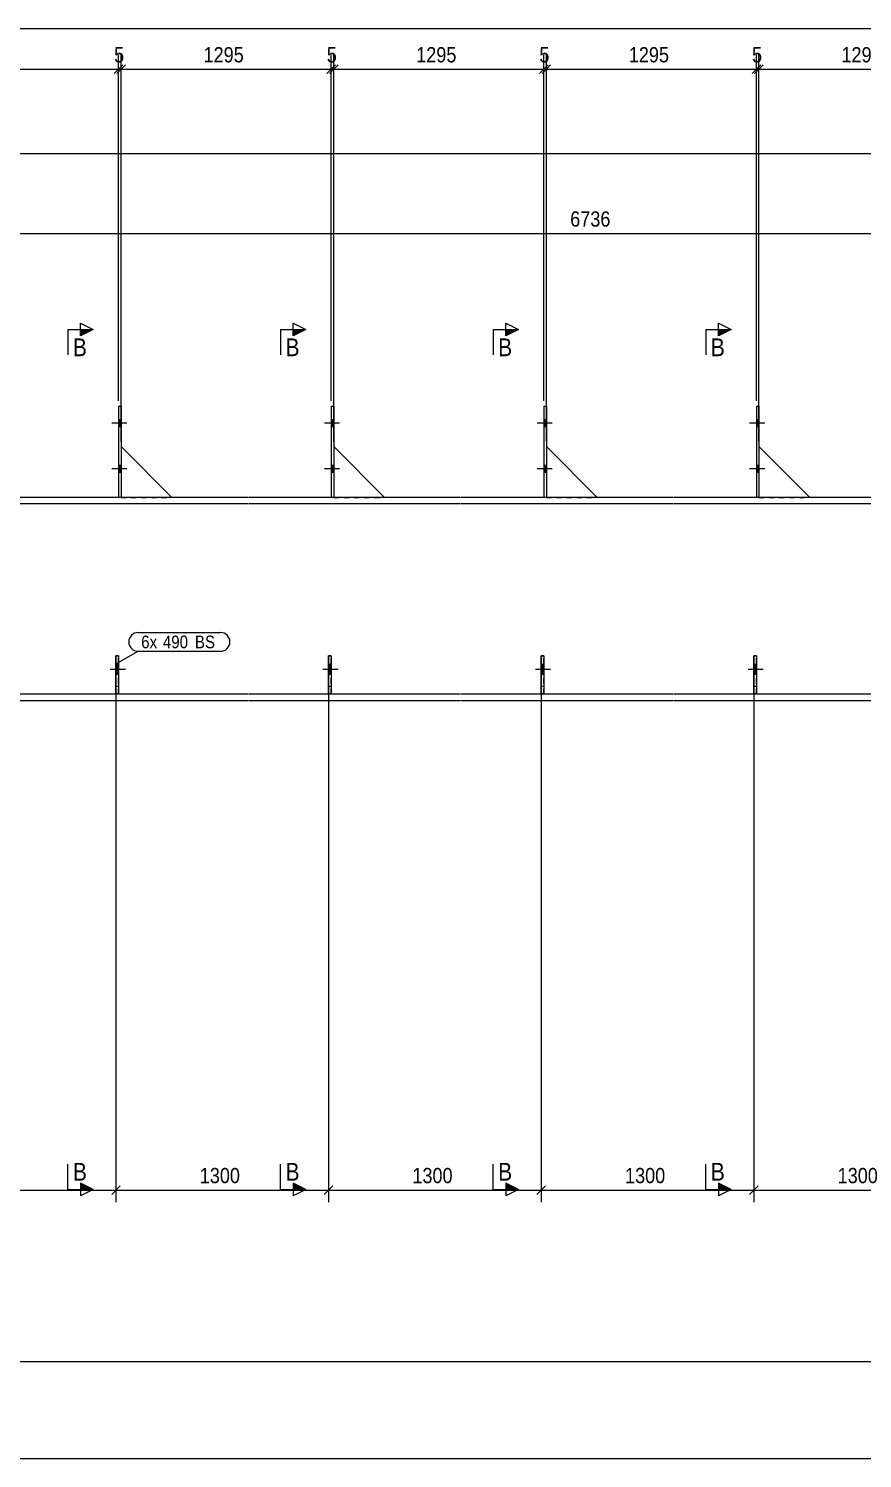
# Model space of a CAD drawing. Header units: millimetres. Extents: x 2 to 1174, y 1 to 825.
# Drawn here: x 278.2 to 442.5, y 211.6 to 493.3 of the extents above; entities that cross this region are included whole.
import ezdxf

# ---------------------------------------------------------------- set-up
doc = ezdxf.new("R2010")
doc.units = ezdxf.units.MM
for name, pattern in [('XKITLINE00', [0]), ('XKITLINE01', [4, 1, -1, 1, -1]), ('XKITLINE02', [4, 2, -2])]:
    doc.linetypes.add(name, pattern=pattern)
for name, color, linetype, lineweight in [('Bolt', 3, 'Continuous', 0), ('Dimensions', 7, 'Continuous', 0), ('Part', 2, 'Continuous', 0), ('PartMark', 7, 'Continuous', 0), ('Section', 6, 'Continuous', 0)]:
    doc.layers.add(name, color=color, linetype=linetype, lineweight=lineweight)
doc.styles.add('ARIAL', font='ARIAL.TTF')

# ---------------------------------------------------------------- blocks, each defined once
blk = doc.blocks.new('*A9')
at = {"layer": 'Part', "color": 2, "linetype": 'XKITLINE00', "lineweight": 0}
for p, q in [((421.63, 418.97), (422.13, 418.97)), ((421.63, 418.97), (421.63, 400.97)), ((422.13, 418.97), (422.13, 400.97))]:
    blk.add_line(p, q, dxfattribs=at)
at = {"layer": 'Part', "color": 7, "linetype": 'XKITLINE01', "lineweight": 0}
blk.add_line((422.13, 400.97), (421.63, 400.97), dxfattribs=at)
blk = doc.blocks.new('*A10')
at = {"layer": 'Part', "color": 2, "linetype": 'XKITLINE00', "lineweight": 0}
blk.add_line((432.13, 400.97), (422.13, 410.97), dxfattribs=at)
at = {"layer": 'Part', "color": 7, "linetype": 'XKITLINE01', "lineweight": 0}
for p, q in [((422.13, 410.97), (422.13, 400.97)), ((422.13, 400.97), (432.13, 400.97))]:
    blk.add_line(p, q, dxfattribs=at)
blk = doc.blocks.new('*A11')
at = {"layer": 'Part', "color": 2, "linetype": 'XKITLINE00', "lineweight": 0}
for p, q in [((379.73, 418.97), (380.23, 418.97)), ((379.73, 418.97), (379.73, 400.97)), ((380.23, 418.97), (380.23, 400.97))]:
    blk.add_line(p, q, dxfattribs=at)
at = {"layer": 'Part', "color": 7, "linetype": 'XKITLINE01', "lineweight": 0}
blk.add_line((380.23, 400.97), (379.73, 400.97), dxfattribs=at)
blk = doc.blocks.new('*A12')
at = {"layer": 'Part', "color": 2, "linetype": 'XKITLINE00', "lineweight": 0}
for p, q in [((379.23, 362.27), (379.23, 369.77)), ((379.23, 369.77), (379.73, 369.77)), ((379.73, 369.77), (379.73, 362.27))]:
    blk.add_line(p, q, dxfattribs=at)
at = {"layer": 'Part', "color": 7, "linetype": 'XKITLINE01', "lineweight": 0}
for p, q in [((379.23, 363.77), (379.73, 363.77)), ((379.73, 362.27), (379.23, 362.27))]:
    blk.add_line(p, q, dxfattribs=at)
blk = doc.blocks.new('*A13')
at = {"layer": 'Part', "color": 2, "linetype": 'XKITLINE00', "lineweight": 0}
blk.add_line((390.23, 400.97), (380.23, 410.97), dxfattribs=at)
at = {"layer": 'Part', "color": 7, "linetype": 'XKITLINE01', "lineweight": 0}
for p, q in [((380.23, 410.97), (380.23, 400.97)), ((380.23, 400.97), (390.23, 400.97))]:
    blk.add_line(p, q, dxfattribs=at)
blk = doc.blocks.new('*A14')
at = {"layer": 'Part', "color": 2, "linetype": 'XKITLINE00', "lineweight": 0}
for p, q in [((337.83, 418.97), (338.33, 418.97)), ((337.83, 418.97), (337.83, 400.97)), ((338.33, 418.97), (338.33, 400.97))]:
    blk.add_line(p, q, dxfattribs=at)
at = {"layer": 'Part', "color": 7, "linetype": 'XKITLINE01', "lineweight": 0}
blk.add_line((338.33, 400.97), (337.83, 400.97), dxfattribs=at)
blk = doc.blocks.new('*A15')
at = {"layer": 'Part', "color": 2, "linetype": 'XKITLINE00', "lineweight": 0}
blk.add_line((348.33, 400.97), (338.33, 410.97), dxfattribs=at)
at = {"layer": 'Part', "color": 7, "linetype": 'XKITLINE01', "lineweight": 0}
for p, q in [((338.33, 410.97), (338.33, 400.97)), ((338.33, 400.97), (348.33, 400.97))]:
    blk.add_line(p, q, dxfattribs=at)
blk = doc.blocks.new('*A16')
at = {"layer": 'Part', "color": 2, "linetype": 'XKITLINE00', "lineweight": 0}
for p, q in [((295.93, 418.97), (296.43, 418.97)), ((295.93, 418.97), (295.93, 400.97)), ((296.43, 418.97), (296.43, 400.97))]:
    blk.add_line(p, q, dxfattribs=at)
at = {"layer": 'Part', "color": 7, "linetype": 'XKITLINE01', "lineweight": 0}
blk.add_line((296.43, 400.97), (295.93, 400.97), dxfattribs=at)
blk = doc.blocks.new('*A17')
at = {"layer": 'Part', "color": 2, "linetype": 'XKITLINE00', "lineweight": 0}
for p, q in [((295.43, 362.27), (295.43, 369.77)), ((295.43, 369.77), (295.93, 369.77)), ((295.93, 369.77), (295.93, 362.27))]:
    blk.add_line(p, q, dxfattribs=at)
at = {"layer": 'Part', "color": 7, "linetype": 'XKITLINE01', "lineweight": 0}
for p, q in [((295.43, 363.77), (295.93, 363.77)), ((295.93, 362.27), (295.43, 362.27))]:
    blk.add_line(p, q, dxfattribs=at)
blk = doc.blocks.new('*A18')
at = {"layer": 'Part', "color": 2, "linetype": 'XKITLINE00', "lineweight": 0}
blk.add_line((306.43, 400.97), (296.43, 410.97), dxfattribs=at)
at = {"layer": 'Part', "color": 7, "linetype": 'XKITLINE01', "lineweight": 0}
for p, q in [((296.43, 410.97), (296.43, 400.97)), ((296.43, 400.97), (306.43, 400.97))]:
    blk.add_line(p, q, dxfattribs=at)
blk = doc.blocks.new('*A28')
at = {"layer": 'Part', "color": 7, "linetype": 'XKITLINE01', "lineweight": 0}
for p, q in [((337.33, 369.77), (337.33, 362.27)), ((337.83, 369.77), (337.33, 369.77)), ((337.83, 362.27), (337.83, 369.77)), ((337.33, 363.77), (337.83, 363.77)), ((337.33, 362.27), (337.83, 362.27))]:
    blk.add_line(p, q, dxfattribs=at)
blk = doc.blocks.new('*A29')
at = {"layer": 'Part', "color": 2, "linetype": 'XKITLINE00', "lineweight": 0}
for p, q in [((337.33, 362.27), (337.33, 369.77)), ((337.33, 369.77), (337.83, 369.77)), ((337.83, 369.77), (337.83, 362.27))]:
    blk.add_line(p, q, dxfattribs=at)
at = {"layer": 'Part', "color": 7, "linetype": 'XKITLINE01', "lineweight": 0}
for p, q in [((337.33, 363.77), (337.83, 363.77)), ((337.83, 362.27), (337.33, 362.27))]:
    blk.add_line(p, q, dxfattribs=at)
blk = doc.blocks.new('*A30')
at = {"layer": 'Part', "color": 7, "linetype": 'XKITLINE01', "lineweight": 0}
for p, q in [((421.13, 369.77), (421.13, 362.27)), ((421.63, 369.77), (421.13, 369.77)), ((421.63, 362.27), (421.63, 369.77)), ((421.13, 363.77), (421.63, 363.77)), ((421.13, 362.27), (421.63, 362.27))]:
    blk.add_line(p, q, dxfattribs=at)
blk = doc.blocks.new('*A31')
at = {"layer": 'Part', "color": 2, "linetype": 'XKITLINE00', "lineweight": 0}
for p, q in [((421.13, 362.27), (421.13, 369.77)), ((421.13, 369.77), (421.63, 369.77)), ((421.63, 369.77), (421.63, 362.27))]:
    blk.add_line(p, q, dxfattribs=at)
at = {"layer": 'Part', "color": 7, "linetype": 'XKITLINE01', "lineweight": 0}
for p, q in [((421.13, 363.77), (421.63, 363.77)), ((421.63, 362.27), (421.13, 362.27))]:
    blk.add_line(p, q, dxfattribs=at)
blk = doc.blocks.new('*A35')
at = {"layer": 'Part', "color": 7, "linetype": 'XKITLINE01', "lineweight": 0}
for p, q in [((295.43, 369.77), (295.43, 362.27)), ((295.93, 369.77), (295.43, 369.77)), ((295.93, 362.27), (295.93, 369.77)), ((295.43, 363.77), (295.93, 363.77)), ((295.43, 362.27), (295.93, 362.27))]:
    blk.add_line(p, q, dxfattribs=at)
blk = doc.blocks.new('*A36')
at = {"layer": 'Part', "color": 7, "linetype": 'XKITLINE01', "lineweight": 0}
for p, q in [((379.23, 369.77), (379.23, 362.27)), ((379.73, 369.77), (379.23, 369.77)), ((379.73, 362.27), (379.73, 369.77)), ((379.23, 363.77), (379.73, 363.77)), ((379.23, 362.27), (379.73, 362.27))]:
    blk.add_line(p, q, dxfattribs=at)
blk = doc.blocks.new('*A60')
at = {"layer": 'Bolt'}
for points in [[(421.63, 416.27), (422.13, 416.27), (422.13, 414.87), (421.63, 414.87)], [(421.63, 416.27), (422.13, 416.27), (422.13, 414.87), (421.63, 414.87)], [(421.63, 407.27), (422.13, 407.27), (422.13, 405.87), (421.63, 405.87)], [(421.63, 407.27), (422.13, 407.27), (422.13, 405.87), (421.63, 405.87)]]:
    blk.add_hatch(color=3, dxfattribs=at).paths.add_polyline_path(points, flags=17)
at = {"layer": 'Bolt', "color": 3, "linetype": 'XKITLINE00', "lineweight": 0}
for p, q in [((423.29, 415.57), (420.29, 415.57)), ((423.29, 415.57), (420.29, 415.57)), ((422.13, 416.27), (421.63, 416.27)), ((422.13, 416.27), (421.63, 416.27)), ((422.13, 414.87), (421.63, 414.87)), ((422.13, 414.87), (421.63, 414.87)), ((423.29, 406.57), (420.29, 406.57)), ((423.29, 406.57), (420.29, 406.57)), ((422.13, 407.27), (421.63, 407.27)), ((422.13, 407.27), (421.63, 407.27)), ((422.13, 405.87), (421.63, 405.87)), ((422.13, 405.87), (421.63, 405.87))]:
    blk.add_line(p, q, dxfattribs=at)
blk = doc.blocks.new('*A61')
at = {"layer": 'Bolt'}
for points in [[(379.73, 416.27), (380.23, 416.27), (380.23, 414.87), (379.73, 414.87)], [(379.73, 416.27), (380.23, 416.27), (380.23, 414.87), (379.73, 414.87)], [(379.73, 407.27), (380.23, 407.27), (380.23, 405.87), (379.73, 405.87)], [(379.73, 407.27), (380.23, 407.27), (380.23, 405.87), (379.73, 405.87)]]:
    blk.add_hatch(color=3, dxfattribs=at).paths.add_polyline_path(points, flags=17)
at = {"layer": 'Bolt', "color": 3, "linetype": 'XKITLINE00', "lineweight": 0}
for p, q in [((381.39, 415.57), (378.39, 415.57)), ((381.39, 415.57), (378.39, 415.57)), ((380.23, 416.27), (379.73, 416.27)), ((380.23, 416.27), (379.73, 416.27)), ((380.23, 414.87), (379.73, 414.87)), ((380.23, 414.87), (379.73, 414.87)), ((381.39, 406.57), (378.39, 406.57)), ((381.39, 406.57), (378.39, 406.57)), ((380.23, 407.27), (379.73, 407.27)), ((380.23, 407.27), (379.73, 407.27)), ((380.23, 405.87), (379.73, 405.87)), ((380.23, 405.87), (379.73, 405.87))]:
    blk.add_line(p, q, dxfattribs=at)
blk = doc.blocks.new('*A62')
at = {"layer": 'Bolt'}
blk.add_hatch(color=3, dxfattribs=at).paths.add_polyline_path([(379.73, 366.09), (379.23, 366.09), (379.23, 368.05), (379.73, 368.05)], flags=17)
at = {"layer": 'Bolt', "color": 3, "linetype": 'XKITLINE00', "lineweight": 0}
for p, q in [((381.08, 367.07), (378.08, 367.07)), ((379.73, 368.05), (379.23, 368.05)), ((379.73, 366.09), (379.23, 366.09))]:
    blk.add_line(p, q, dxfattribs=at)
blk = doc.blocks.new('*A63')
at = {"layer": 'Bolt'}
for points in [[(337.83, 416.27), (338.33, 416.27), (338.33, 414.87), (337.83, 414.87)], [(337.83, 416.27), (338.33, 416.27), (338.33, 414.87), (337.83, 414.87)], [(337.83, 407.27), (338.33, 407.27), (338.33, 405.87), (337.83, 405.87)], [(337.83, 407.27), (338.33, 407.27), (338.33, 405.87), (337.83, 405.87)]]:
    blk.add_hatch(color=3, dxfattribs=at).paths.add_polyline_path(points, flags=17)
at = {"layer": 'Bolt', "color": 3, "linetype": 'XKITLINE00', "lineweight": 0}
for p, q in [((339.49, 415.57), (336.49, 415.57)), ((339.49, 415.57), (336.49, 415.57)), ((338.33, 416.27), (337.83, 416.27)), ((338.33, 416.27), (337.83, 416.27)), ((338.33, 414.87), (337.83, 414.87)), ((338.33, 414.87), (337.83, 414.87)), ((339.49, 406.57), (336.49, 406.57)), ((339.49, 406.57), (336.49, 406.57)), ((338.33, 407.27), (337.83, 407.27)), ((338.33, 407.27), (337.83, 407.27)), ((338.33, 405.87), (337.83, 405.87)), ((338.33, 405.87), (337.83, 405.87))]:
    blk.add_line(p, q, dxfattribs=at)
blk = doc.blocks.new('*A64')
at = {"layer": 'Bolt'}
for points in [[(295.93, 416.27), (296.43, 416.27), (296.43, 414.87), (295.93, 414.87)], [(295.93, 416.27), (296.43, 416.27), (296.43, 414.87), (295.93, 414.87)], [(295.93, 407.27), (296.43, 407.27), (296.43, 405.87), (295.93, 405.87)], [(295.93, 407.27), (296.43, 407.27), (296.43, 405.87), (295.93, 405.87)]]:
    blk.add_hatch(color=3, dxfattribs=at).paths.add_polyline_path(points, flags=17)
at = {"layer": 'Bolt', "color": 3, "linetype": 'XKITLINE00', "lineweight": 0}
for p, q in [((297.59, 415.57), (294.59, 415.57)), ((297.59, 415.57), (294.59, 415.57)), ((296.43, 416.27), (295.93, 416.27)), ((296.43, 416.27), (295.93, 416.27)), ((296.43, 414.87), (295.93, 414.87)), ((296.43, 414.87), (295.93, 414.87)), ((297.59, 406.57), (294.59, 406.57)), ((297.59, 406.57), (294.59, 406.57)), ((296.43, 407.27), (295.93, 407.27)), ((296.43, 407.27), (295.93, 407.27)), ((296.43, 405.87), (295.93, 405.87)), ((296.43, 405.87), (295.93, 405.87))]:
    blk.add_line(p, q, dxfattribs=at)
blk = doc.blocks.new('*A65')
at = {"layer": 'Bolt'}
blk.add_hatch(color=3, dxfattribs=at).paths.add_polyline_path([(295.93, 366.09), (295.43, 366.09), (295.43, 368.05), (295.93, 368.05)], flags=17)
at = {"layer": 'Bolt', "color": 3, "linetype": 'XKITLINE00', "lineweight": 0}
for p, q in [((297.28, 367.07), (294.28, 367.07)), ((295.93, 368.05), (295.43, 368.05)), ((295.93, 366.09), (295.43, 366.09))]:
    blk.add_line(p, q, dxfattribs=at)
blk = doc.blocks.new('*A71')
at = {"layer": 'Bolt', "color": 3, "linetype": 'XKITLINE02', "lineweight": 0}
for p, q in [((339.18, 367.07), (336.18, 367.07)), ((337.83, 368.05), (337.33, 368.05)), ((337.83, 366.09), (337.33, 366.09))]:
    blk.add_line(p, q, dxfattribs=at)
blk = doc.blocks.new('*A72')
at = {"layer": 'Bolt'}
blk.add_hatch(color=3, dxfattribs=at).paths.add_polyline_path([(337.83, 366.09), (337.33, 366.09), (337.33, 368.05), (337.83, 368.05)], flags=17)
at = {"layer": 'Bolt', "color": 3, "linetype": 'XKITLINE00', "lineweight": 0}
for p, q in [((339.18, 367.07), (336.18, 367.07)), ((337.83, 368.05), (337.33, 368.05)), ((337.83, 366.09), (337.33, 366.09))]:
    blk.add_line(p, q, dxfattribs=at)
blk = doc.blocks.new('*A73')
at = {"layer": 'Bolt', "color": 3, "linetype": 'XKITLINE02', "lineweight": 0}
for p, q in [((422.98, 367.07), (419.98, 367.07)), ((421.63, 368.05), (421.13, 368.05)), ((421.63, 366.09), (421.13, 366.09))]:
    blk.add_line(p, q, dxfattribs=at)
blk = doc.blocks.new('*A74')
at = {"layer": 'Bolt'}
blk.add_hatch(color=3, dxfattribs=at).paths.add_polyline_path([(421.63, 366.09), (421.13, 366.09), (421.13, 368.05), (421.63, 368.05)], flags=17)
at = {"layer": 'Bolt', "color": 3, "linetype": 'XKITLINE00', "lineweight": 0}
for p, q in [((422.98, 367.07), (419.98, 367.07)), ((421.63, 368.05), (421.13, 368.05)), ((421.63, 366.09), (421.13, 366.09))]:
    blk.add_line(p, q, dxfattribs=at)
blk = doc.blocks.new('*A78')
at = {"layer": 'Bolt', "color": 3, "linetype": 'XKITLINE02', "lineweight": 0}
for p, q in [((297.28, 367.07), (294.28, 367.07)), ((295.93, 368.05), (295.43, 368.05)), ((295.93, 366.09), (295.43, 366.09))]:
    blk.add_line(p, q, dxfattribs=at)
blk = doc.blocks.new('*A79')
at = {"layer": 'Bolt', "color": 3, "linetype": 'XKITLINE02', "lineweight": 0}
for p, q in [((381.08, 367.07), (378.08, 367.07)), ((379.73, 368.05), (379.23, 368.05)), ((379.73, 366.09), (379.23, 366.09))]:
    blk.add_line(p, q, dxfattribs=at)
blk = doc.blocks.new('*A83')
at = {"layer": 'Part'}
blk.add_hatch(color=2, dxfattribs=at).paths.add_polyline_path([(488.32, 402.37), (489.92, 402.37), (489.12, 400.97)], flags=17)
at = {"layer": 'Part', "color": 2, "linetype": 'XKITLINE00', "lineweight": 0}
for p, q in [((321.43, 400.97), (77.16, 400.97)), ((363.33, 400.97), (321.53, 400.97)), ((405.23, 400.97), (363.43, 400.97)), ((447.13, 400.97), (405.33, 400.97)), ((489.03, 400.97), (447.23, 400.97)), ((489.12, 400.97), (488.32, 402.37)), ((488.32, 402.37), (489.92, 402.37)), ((489.92, 402.37), (489.12, 400.97)), ((513.1, 400.97), (489.13, 400.97)), ((321.43, 399.67), (77.16, 399.67)), ((363.33, 399.67), (321.53, 399.67)), ((405.23, 399.67), (363.43, 399.67)), ((447.13, 399.67), (405.33, 399.67)), ((489.03, 399.67), (447.23, 399.67)), ((513.1, 399.67), (489.13, 399.67)), ((513.1, 399.97), (513.1, 399.67)), ((77.16, 362.27), (321.43, 362.27)), ((77.16, 360.97), (321.43, 360.97)), ((321.53, 362.27), (363.33, 362.27)), ((321.53, 360.97), (363.33, 360.97)), ((363.43, 362.27), (405.23, 362.27)), ((363.43, 360.97), (405.23, 360.97)), ((405.33, 362.27), (447.13, 362.27)), ((405.33, 360.97), (447.13, 360.97)), ((447.23, 362.27), (489.03, 362.27)), ((447.23, 360.97), (489.03, 360.97)), ((489.13, 362.27), (513.1, 362.27)), ((489.13, 360.97), (513.1, 360.97)), ((513.1, 360.97), (513.1, 362.27))]:
    blk.add_line(p, q, dxfattribs=at)
at = {"layer": 'Part', "color": 7, "linetype": 'XKITLINE01', "lineweight": 0}
for p, q in [((77.16, 400.97), (77.16, 360.97)), ((513.1, 400.97), (513.1, 399.97)), ((513.1, 362.27), (513.1, 399.67))]:
    blk.add_line(p, q, dxfattribs=at)
at = {"layer": 'Part', "color": 2, "linetype": 'XKITLINE00', "lineweight": 0}
blk.add_circle((489.12, 401.87), 1, dxfattribs=at)
blk = doc.blocks.new('*A203')
at = {"layer": 'Dimensions', "color": 7, "linetype": 'XKITLINE00', "lineweight": 0}
blk.add_line((75.16, 493.33), (915.57, 493.33), dxfattribs=at)
blk = doc.blocks.new('*A214')
at = {"layer": 'Dimensions', "color": 7, "linetype": 'XKITLINE00', "lineweight": 0}
blk.add_line((77.16, 211.62), (900.71, 211.62), dxfattribs=at)
blk = doc.blocks.new('*A217')
at = {"layer": 'Dimensions', "color": 7, "linetype": 'XKITLINE00', "lineweight": 0}
blk.add_line((77.16, 468.7), (912.19, 468.7), dxfattribs=at)
blk = doc.blocks.new('*A218')
at = {"layer": 'Dimensions', "color": 7, "linetype": 'XKITLINE00', "lineweight": 0}
blk.add_line((77.16, 230.69), (899.53, 230.69), dxfattribs=at)
blk = doc.blocks.new('*A225')
at = {"layer": 'PartMark', "color": 7, "linetype": 'XKITLINE00', "lineweight": 0}
for p, q in [((299.8, 374.34), (316.03, 374.34)), ((295.56, 368.24), (299.8, 370.64)), ((299.8, 370.64), (316.03, 370.64))]:
    blk.add_line(p, q, dxfattribs=at)
for centre, start, end in [((299.8, 372.49), 90, 270), ((316.03, 372.49), 270, 90)]:
    blk.add_arc(centre, 1.85, start, end, dxfattribs=at)
at = {"layer": 'PartMark', "color": 3, "style": 'ARIAL', "width": 0.85}
for s, p in [('6x', (300.4, 371.24)), ('490', (304.67, 371.24)), ('BS', (310.98, 371.24))]:
    blk.add_text(s, height=2.5, dxfattribs=at).set_placement(p)
blk = doc.blocks.new('*A231')
at = {"layer": 'Section'}
for points in [[(330.33, 434.04), (332.83, 434.04), (330.33, 432.79)], [(330.33, 265.85), (332.83, 264.6), (330.33, 264.6)]]:
    blk.add_hatch(color=3, dxfattribs=at).paths.add_polyline_path(points, flags=17)
at = {"layer": 'Section', "color": 1, "linetype": 'XKITLINE00', "lineweight": 0}
for p, q in [((327.83, 434.04), (327.83, 429.04)), ((327.83, 434.04), (332.83, 434.04)), ((327.83, 264.6), (327.83, 269.6)), ((327.83, 264.6), (332.83, 264.6))]:
    blk.add_line(p, q, dxfattribs=at)
at = {"layer": 'Section', "color": 3, "linetype": 'XKITLINE00', "lineweight": 0}
for p, q in [((330.33, 432.79), (330.33, 435.29)), ((330.33, 435.29), (332.83, 434.04)), ((332.83, 434.04), (330.33, 432.79)), ((332.83, 264.6), (330.33, 265.85)), ((330.33, 265.85), (330.33, 263.35)), ((332.83, 264.6), (330.33, 263.35))]:
    blk.add_line(p, q, dxfattribs=at)
at = {"layer": 'Section', "color": 7, "style": 'ARIAL', "width": 0.85}
for p in [(328.83, 428.79), (328.83, 266.35)]:
    blk.add_text('B', height=3.5, dxfattribs=at).set_placement(p)
blk = doc.blocks.new('*A233')
at = {"layer": 'Section'}
for points in [[(414.13, 434.04), (416.63, 434.04), (414.13, 432.79)], [(414.13, 265.85), (416.63, 264.6), (414.13, 264.6)]]:
    blk.add_hatch(color=3, dxfattribs=at).paths.add_polyline_path(points, flags=17)
at = {"layer": 'Section', "color": 1, "linetype": 'XKITLINE00', "lineweight": 0}
for p, q in [((411.63, 434.04), (411.63, 429.04)), ((411.63, 434.04), (416.63, 434.04)), ((411.63, 264.6), (411.63, 269.6)), ((411.63, 264.6), (416.63, 264.6))]:
    blk.add_line(p, q, dxfattribs=at)
at = {"layer": 'Section', "color": 3, "linetype": 'XKITLINE00', "lineweight": 0}
for p, q in [((414.13, 432.79), (414.13, 435.29)), ((414.13, 435.29), (416.63, 434.04)), ((416.63, 434.04), (414.13, 432.79)), ((416.63, 264.6), (414.13, 265.85)), ((414.13, 265.85), (414.13, 263.35)), ((416.63, 264.6), (414.13, 263.35))]:
    blk.add_line(p, q, dxfattribs=at)
at = {"layer": 'Section', "color": 7, "style": 'ARIAL', "width": 0.85}
for p in [(412.63, 428.79), (412.63, 266.35)]:
    blk.add_text('B', height=3.5, dxfattribs=at).set_placement(p)
blk = doc.blocks.new('*A234')
at = {"layer": 'Section'}
for points in [[(288.43, 434.04), (290.93, 434.04), (288.43, 432.79)], [(288.43, 265.85), (290.93, 264.6), (288.43, 264.6)]]:
    blk.add_hatch(color=3, dxfattribs=at).paths.add_polyline_path(points, flags=17)
at = {"layer": 'Section', "color": 1, "linetype": 'XKITLINE00', "lineweight": 0}
for p, q in [((285.93, 434.04), (285.93, 429.04)), ((285.93, 434.04), (290.93, 434.04)), ((285.93, 264.6), (285.93, 269.6)), ((285.93, 264.6), (290.93, 264.6))]:
    blk.add_line(p, q, dxfattribs=at)
at = {"layer": 'Section', "color": 3, "linetype": 'XKITLINE00', "lineweight": 0}
for p, q in [((288.43, 432.79), (288.43, 435.29)), ((288.43, 435.29), (290.93, 434.04)), ((290.93, 434.04), (288.43, 432.79)), ((290.93, 264.6), (288.43, 265.85)), ((288.43, 265.85), (288.43, 263.35)), ((290.93, 264.6), (288.43, 263.35))]:
    blk.add_line(p, q, dxfattribs=at)
at = {"layer": 'Section', "color": 7, "style": 'ARIAL', "width": 0.85}
for p in [(286.93, 428.79), (286.93, 266.35)]:
    blk.add_text('B', height=3.5, dxfattribs=at).set_placement(p)
blk = doc.blocks.new('*A235')
at = {"layer": 'Section'}
for points in [[(372.23, 434.04), (374.73, 434.04), (372.23, 432.79)], [(372.23, 265.85), (374.73, 264.6), (372.23, 264.6)]]:
    blk.add_hatch(color=3, dxfattribs=at).paths.add_polyline_path(points, flags=17)
at = {"layer": 'Section', "color": 1, "linetype": 'XKITLINE00', "lineweight": 0}
for p, q in [((369.73, 434.04), (369.73, 429.04)), ((369.73, 434.04), (374.73, 434.04)), ((369.73, 264.6), (369.73, 269.6)), ((369.73, 264.6), (374.73, 264.6))]:
    blk.add_line(p, q, dxfattribs=at)
at = {"layer": 'Section', "color": 3, "linetype": 'XKITLINE00', "lineweight": 0}
for p, q in [((372.23, 432.79), (372.23, 435.29)), ((372.23, 435.29), (374.73, 434.04)), ((374.73, 434.04), (372.23, 432.79)), ((374.73, 264.6), (372.23, 265.85)), ((372.23, 265.85), (372.23, 263.35)), ((374.73, 264.6), (372.23, 263.35))]:
    blk.add_line(p, q, dxfattribs=at)
at = {"layer": 'Section', "color": 7, "style": 'ARIAL', "width": 0.85}
for p in [(370.73, 428.79), (370.73, 266.35)]:
    blk.add_text('B', height=3.5, dxfattribs=at).set_placement(p)
blk = doc.blocks.new('*A238')
at = {"layer": 'Dimensions', "color": 7, "linetype": 'XKITLINE00', "lineweight": 0}
for p, q in [((166.43, 411.97), (166.43, 488.18)), ((295.93, 419.97), (295.93, 488.18)), ((167.28, 486.18), (165.58, 484.49)), ((166.43, 485.33), (295.93, 485.33)), ((296.78, 486.18), (295.08, 484.49))]:
    blk.add_line(p, q, dxfattribs=at)
at = {"layer": 'Dimensions', "color": 3}
for p in [(166.43, 485.33), (295.93, 485.33)]:
    blk.add_point(p, dxfattribs=at)
at = {"layer": 'Dimensions', "color": 3, "style": 'ARIAL', "width": 0.85}
blk.add_text('1295', height=3, dxfattribs=at).set_placement((226.73, 486.68))
blk = doc.blocks.new('*A239')
at = {"layer": 'Dimensions', "color": 7, "linetype": 'XKITLINE00', "lineweight": 0}
for p, q in [((295.93, 419.97), (295.93, 488.18)), ((296.43, 411.97), (296.43, 488.18)), ((296.78, 486.18), (295.08, 484.49)), ((297.28, 486.18), (295.58, 484.49)), ((295.93, 485.33), (296.43, 485.33))]:
    blk.add_line(p, q, dxfattribs=at)
at = {"layer": 'Dimensions', "color": 3}
for p in [(295.93, 485.33), (296.43, 485.33)]:
    blk.add_point(p, dxfattribs=at)
at = {"layer": 'Dimensions', "color": 3, "style": 'ARIAL', "width": 0.85}
blk.add_text('5', height=3, dxfattribs=at).set_placement((295.06, 486.68))
blk = doc.blocks.new('*A240')
at = {"layer": 'Dimensions', "color": 7, "linetype": 'XKITLINE00', "lineweight": 0}
for p, q in [((296.43, 411.97), (296.43, 488.18)), ((337.83, 419.97), (337.83, 488.18)), ((297.28, 486.18), (295.58, 484.49)), ((296.43, 485.33), (337.83, 485.33)), ((338.68, 486.18), (336.98, 484.49))]:
    blk.add_line(p, q, dxfattribs=at)
at = {"layer": 'Dimensions', "color": 3}
for p in [(296.43, 485.33), (337.83, 485.33)]:
    blk.add_point(p, dxfattribs=at)
at = {"layer": 'Dimensions', "color": 3, "style": 'ARIAL', "width": 0.85}
blk.add_text('1295', height=3, dxfattribs=at).set_placement((312.68, 486.68))
blk = doc.blocks.new('*A241')
at = {"layer": 'Dimensions', "color": 7, "linetype": 'XKITLINE00', "lineweight": 0}
for p, q in [((337.83, 419.97), (337.83, 488.18)), ((338.33, 411.97), (338.33, 488.18)), ((338.68, 486.18), (336.98, 484.49)), ((339.18, 486.18), (337.48, 484.49)), ((337.83, 485.33), (338.33, 485.33))]:
    blk.add_line(p, q, dxfattribs=at)
at = {"layer": 'Dimensions', "color": 3}
for p in [(337.83, 485.33), (338.33, 485.33)]:
    blk.add_point(p, dxfattribs=at)
at = {"layer": 'Dimensions', "color": 3, "style": 'ARIAL', "width": 0.85}
blk.add_text('5', height=3, dxfattribs=at).set_placement((336.96, 486.68))
blk = doc.blocks.new('*A242')
at = {"layer": 'Dimensions', "color": 7, "linetype": 'XKITLINE00', "lineweight": 0}
for p, q in [((338.33, 411.97), (338.33, 488.18)), ((379.73, 419.97), (379.73, 488.18)), ((339.18, 486.18), (337.48, 484.49)), ((338.33, 485.33), (379.73, 485.33)), ((380.58, 486.18), (378.88, 484.49))]:
    blk.add_line(p, q, dxfattribs=at)
at = {"layer": 'Dimensions', "color": 3}
for p in [(338.33, 485.33), (379.73, 485.33)]:
    blk.add_point(p, dxfattribs=at)
at = {"layer": 'Dimensions', "color": 3, "style": 'ARIAL', "width": 0.85}
blk.add_text('1295', height=3, dxfattribs=at).set_placement((354.58, 486.68))
blk = doc.blocks.new('*A243')
at = {"layer": 'Dimensions', "color": 7, "linetype": 'XKITLINE00', "lineweight": 0}
for p, q in [((379.73, 419.97), (379.73, 488.18)), ((380.23, 411.97), (380.23, 488.18)), ((380.58, 486.18), (378.88, 484.49)), ((381.08, 486.18), (379.38, 484.49)), ((379.73, 485.33), (380.23, 485.33))]:
    blk.add_line(p, q, dxfattribs=at)
at = {"layer": 'Dimensions', "color": 3}
for p in [(379.73, 485.33), (380.23, 485.33)]:
    blk.add_point(p, dxfattribs=at)
at = {"layer": 'Dimensions', "color": 3, "style": 'ARIAL', "width": 0.85}
blk.add_text('5', height=3, dxfattribs=at).set_placement((378.86, 486.68))
blk = doc.blocks.new('*A244')
at = {"layer": 'Dimensions', "color": 7, "linetype": 'XKITLINE00', "lineweight": 0}
for p, q in [((380.23, 411.97), (380.23, 488.18)), ((421.63, 419.97), (421.63, 488.18)), ((381.08, 486.18), (379.38, 484.49)), ((380.23, 485.33), (421.63, 485.33)), ((422.48, 486.18), (420.78, 484.49))]:
    blk.add_line(p, q, dxfattribs=at)
at = {"layer": 'Dimensions', "color": 3}
for p in [(380.23, 485.33), (421.63, 485.33)]:
    blk.add_point(p, dxfattribs=at)
at = {"layer": 'Dimensions', "color": 3, "style": 'ARIAL', "width": 0.85}
blk.add_text('1295', height=3, dxfattribs=at).set_placement((396.48, 486.68))
blk = doc.blocks.new('*A245')
at = {"layer": 'Dimensions', "color": 7, "linetype": 'XKITLINE00', "lineweight": 0}
for p, q in [((421.63, 419.97), (421.63, 488.18)), ((422.13, 411.97), (422.13, 488.18)), ((422.48, 486.18), (420.78, 484.49)), ((422.98, 486.18), (421.28, 484.49)), ((421.63, 485.33), (422.13, 485.33))]:
    blk.add_line(p, q, dxfattribs=at)
at = {"layer": 'Dimensions', "color": 3}
for p in [(421.63, 485.33), (422.13, 485.33)]:
    blk.add_point(p, dxfattribs=at)
at = {"layer": 'Dimensions', "color": 3, "style": 'ARIAL', "width": 0.85}
blk.add_text('5', height=3, dxfattribs=at).set_placement((420.76, 486.68))
blk = doc.blocks.new('*A246')
at = {"layer": 'Dimensions', "color": 7, "linetype": 'XKITLINE00', "lineweight": 0}
for p, q in [((422.13, 411.97), (422.13, 488.18)), ((463.53, 419.97), (463.53, 488.18)), ((422.98, 486.18), (421.28, 484.49)), ((422.13, 485.33), (463.53, 485.33)), ((464.38, 486.18), (462.68, 484.49))]:
    blk.add_line(p, q, dxfattribs=at)
at = {"layer": 'Dimensions', "color": 3}
for p in [(422.13, 485.33), (463.53, 485.33)]:
    blk.add_point(p, dxfattribs=at)
at = {"layer": 'Dimensions', "color": 3, "style": 'ARIAL', "width": 0.85}
blk.add_text('1295', height=3, dxfattribs=at).set_placement((438.38, 486.68))
blk = doc.blocks.new('*A253')
at = {"layer": 'Dimensions', "color": 7, "linetype": 'XKITLINE00', "lineweight": 0}
for p, q in [((295.43, 368.77), (295.43, 262.1)), ((165.43, 339.34), (165.43, 262.1)), ((166.28, 265.35), (164.58, 263.65)), ((296.28, 265.35), (294.58, 263.65)), ((165.43, 264.5), (295.43, 264.5))]:
    blk.add_line(p, q, dxfattribs=at)
at = {"layer": 'Dimensions', "color": 3}
for p in [(165.43, 264.5), (295.43, 264.5)]:
    blk.add_point(p, dxfattribs=at)
at = {"layer": 'Dimensions', "color": 3, "style": 'ARIAL', "width": 0.85}
blk.add_text('1300', height=3, dxfattribs=at).set_placement((225.98, 265.85))
blk = doc.blocks.new('*A254')
at = {"layer": 'Dimensions', "color": 7, "linetype": 'XKITLINE00', "lineweight": 0}
for p, q in [((295.43, 368.77), (295.43, 262.1)), ((337.33, 368.77), (337.33, 262.1)), ((296.28, 265.35), (294.58, 263.65)), ((338.18, 265.35), (336.48, 263.65)), ((295.43, 264.5), (337.33, 264.5))]:
    blk.add_line(p, q, dxfattribs=at)
at = {"layer": 'Dimensions', "color": 3}
for p in [(295.43, 264.5), (337.33, 264.5)]:
    blk.add_point(p, dxfattribs=at)
at = {"layer": 'Dimensions', "color": 3, "style": 'ARIAL', "width": 0.85}
blk.add_text('1300', height=3, dxfattribs=at).set_placement((311.93, 265.85))
blk = doc.blocks.new('*A255')
at = {"layer": 'Dimensions', "color": 7, "linetype": 'XKITLINE00', "lineweight": 0}
for p, q in [((337.33, 368.77), (337.33, 262.1)), ((379.23, 368.77), (379.23, 262.1)), ((338.18, 265.35), (336.48, 263.65)), ((380.08, 265.35), (378.38, 263.65)), ((337.33, 264.5), (379.23, 264.5))]:
    blk.add_line(p, q, dxfattribs=at)
at = {"layer": 'Dimensions', "color": 3}
for p in [(337.33, 264.5), (379.23, 264.5)]:
    blk.add_point(p, dxfattribs=at)
at = {"layer": 'Dimensions', "color": 3, "style": 'ARIAL', "width": 0.85}
blk.add_text('1300', height=3, dxfattribs=at).set_placement((353.83, 265.85))
blk = doc.blocks.new('*A256')
at = {"layer": 'Dimensions', "color": 7, "linetype": 'XKITLINE00', "lineweight": 0}
for p, q in [((379.23, 368.77), (379.23, 262.1)), ((421.13, 368.77), (421.13, 262.1)), ((380.08, 265.35), (378.38, 263.65)), ((421.98, 265.35), (420.28, 263.65)), ((379.23, 264.5), (421.13, 264.5))]:
    blk.add_line(p, q, dxfattribs=at)
at = {"layer": 'Dimensions', "color": 3}
for p in [(379.23, 264.5), (421.13, 264.5)]:
    blk.add_point(p, dxfattribs=at)
at = {"layer": 'Dimensions', "color": 3, "style": 'ARIAL', "width": 0.85}
blk.add_text('1300', height=3, dxfattribs=at).set_placement((395.73, 265.85))
blk = doc.blocks.new('*A257')
at = {"layer": 'Dimensions', "color": 7, "linetype": 'XKITLINE00', "lineweight": 0}
for p, q in [((421.13, 368.77), (421.13, 262.1)), ((463.03, 368.77), (463.03, 262.1)), ((421.98, 265.35), (420.28, 263.65)), ((463.88, 265.35), (462.18, 263.65)), ((421.13, 264.5), (463.03, 264.5))]:
    blk.add_line(p, q, dxfattribs=at)
at = {"layer": 'Dimensions', "color": 3}
for p in [(421.13, 264.5), (463.03, 264.5)]:
    blk.add_point(p, dxfattribs=at)
at = {"layer": 'Dimensions', "color": 3, "style": 'ARIAL', "width": 0.85}
blk.add_text('1300', height=3, dxfattribs=at).set_placement((437.63, 265.85))
blk = doc.blocks.new('*A262')
at = {"layer": 'Dimensions', "color": 7, "linetype": 'XKITLINE00', "lineweight": 0}
for p, q in [((273.68, 453.82), (271.99, 452.12)), ((272.83, 400.67), (272.83, 455.82)), ((506.78, 453.82), (505.08, 452.12)), ((505.93, 411.97), (505.93, 455.82)), ((272.83, 452.97), (505.93, 452.97))]:
    blk.add_line(p, q, dxfattribs=at)
at = {"layer": 'Dimensions', "color": 3}
for p in [(272.83, 452.97), (505.93, 452.97)]:
    blk.add_point(p, dxfattribs=at)
at = {"layer": 'Dimensions', "color": 3, "style": 'ARIAL', "width": 0.85}
blk.add_text('6736', height=3, dxfattribs=at).set_placement((384.93, 454.32))

msp = doc.modelspace()

# ---------------------------------------------------------------- block references
at = {"lineweight": 0}
for name in ['*A203', '*A238', '*A239', '*A240', '*A241', '*A242', '*A243', '*A244', '*A245', '*A246', '*A217', '*A262', '*A234', '*A231', '*A235', '*A233', '*A16', '*A14', '*A11', '*A9', '*A64', '*A63', '*A61', '*A60', '*A18', '*A15', '*A13', '*A10', '*A225', '*A17', '*A35', '*A28', '*A29', '*A12', '*A36', '*A30', '*A31', '*A253', '*A65', '*A78', '*A254', '*A71', '*A72', '*A255', '*A62', '*A79', '*A256', '*A73', '*A74', '*A257', '*A214', '*A218']:
    msp.add_blockref(name, (0, 0), dxfattribs=at)
at = {"layer": 'Part', "lineweight": 0}
msp.add_blockref('*A83', (0, 0), dxfattribs=at)

doc.saveas('drawing.dxf')
